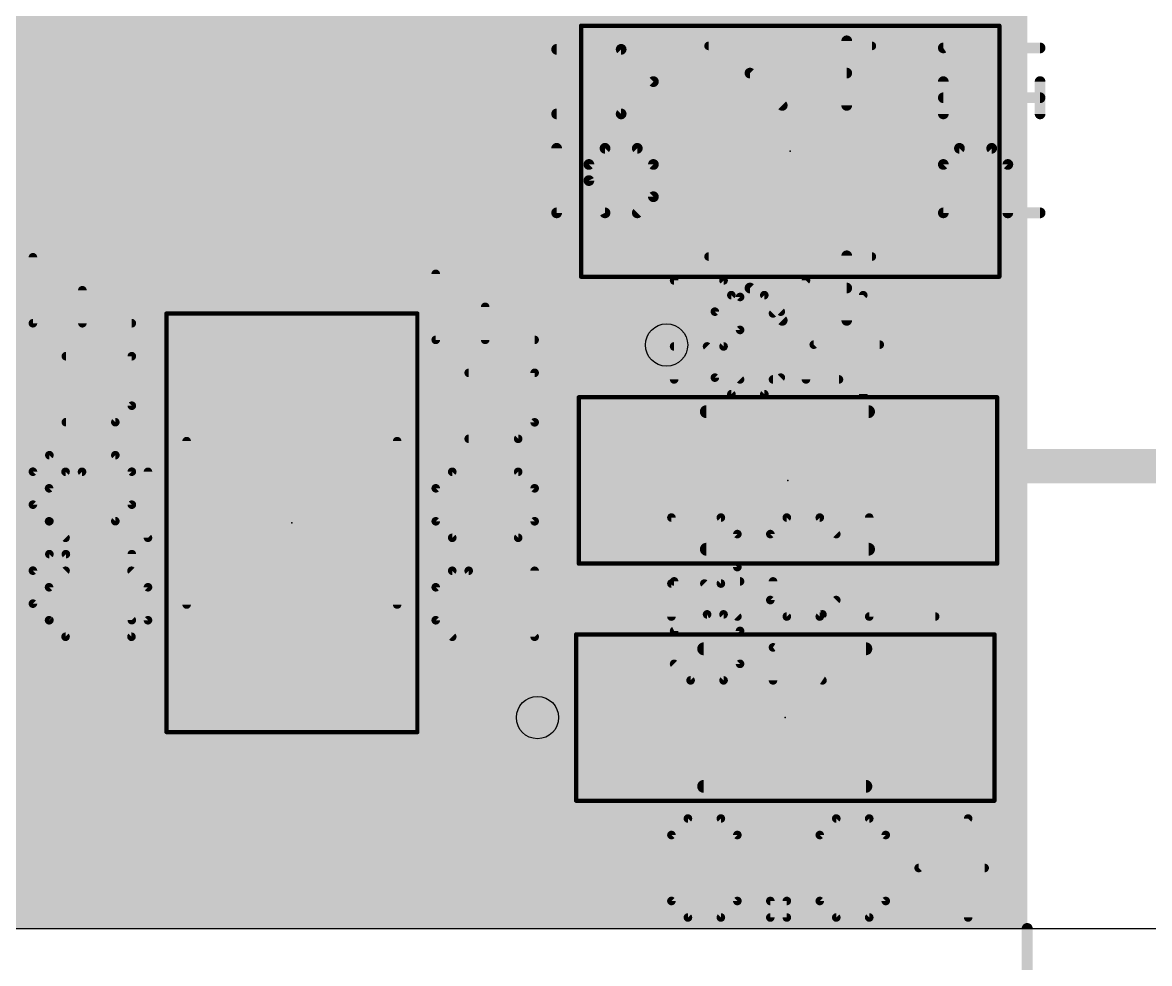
# Model space of a CAD drawing. Extents: x -0.24 to 4.18, y -0.6 to 2.96.
# Drawn here: x 0.732 to 1.257, y -0.016 to 0.421 of the extents above; entities that cross this region are included whole.
import ezdxf

# ---------------------------------------------------------------- set-up
doc = ezdxf.new("R2010")
doc.units = 0
for name, color, linetype in [('1', 22, 'CONTINUOUS'), ('16', 175, 'CONTINUOUS'), ('18', 82, 'CONTINUOUS'), ('20', 7, 'CONTINUOUS'), ('207', 250, 'CONTINUOUS'), ('21', 253, 'CONTINUOUS'), ('23', 7, 'CONTINUOUS'), ('25', 253, 'CONTINUOUS'), ('27', 253, 'CONTINUOUS'), ('29', 253, 'CONTINUOUS'), ('30', 253, 'CONTINUOUS'), ('31', 253, 'CONTINUOUS'), ('35', 253, 'CONTINUOUS'), ('39', 22, 'CONTINUOUS'), ('44', 253, 'CONTINUOUS'), ('51', 253, 'CONTINUOUS')]:
    doc.layers.add(name, color=color, linetype=linetype)

# ---------------------------------------------------------------- blocks, each defined once
blk = doc.blocks.new('RECT')
blk.add_solid([(-0.5, -0.5), (0.5, -0.5), (-0.5, 0.5), (0.5, 0.5)])
blk = doc.blocks.new('ROUNDV')
at = {"const_width": 0.5}
blk.add_lwpolyline([(0, -0.25, 1), (0, 0.25, 1), (0, -0.25)], format="xyb", dxfattribs=at)

msp = doc.modelspace()

# ---------------------------------------------------------------- linework, layer by layer
at = {"layer": '1'}
for points, const_width in [([(1.03548, 0.44291), (1.03548, 0.362528)], 0.032), ([(1.03548, 0.362528), (1.034572, 0.36162)], 0.032), ([(1.032812, 0.32792), (1.034572, 0.36162)], 0.032), ([(1.144808, 0.36162), (1.144808, 0.301108)], 0.032), ([(0.96607, 0.29064), (1.00335, 0.32792)], 0.032), ([(1.00335, 0.32792), (1.032812, 0.32792)], 0.032), ([(1.144808, 0.301108), (1.12797, 0.28427)], 0.032), ([(0.96607, 0.13308), (0.96607, 0.29064)], 0.032), ([(1.04169, 0.28427), (1.02998, 0.27256)], 0.032), ([(1.12797, 0.28427), (1.04169, 0.28427)], 0.032), ([(1.02998, 0.27256), (1.02998, 0.211136)], 0.032), ([(1.032656, 0.270944), (1.03211, 0.27149)], 0.032), ([(1.032656, 0.20846), (1.032656, 0.270944)], 0.032), ([(0.6702, 0.251598), (0.84999, 0.251598)], 0.032), ([(0.84999, 0.251598), (0.85772, 0.243868)], 0.032), ([(1.02998, 0.211136), (1.032656, 0.20846)], 0.032), ([(1.143374, 0.20721), (1.144624, 0.20846)], 0.032), ([(1.143374, 0.09815), (1.143374, 0.20721)], 0.032), ([(0.893202, 0.09815), (0.85772, 0.133632)], 0.032), ([(1.001, 0.09815), (0.96607, 0.13308)], 0.032), ([(0.97204, 0.09815), (0.893202, 0.09815)], 0.032), ([(1.031406, 0.09815), (0.97204, 0.09815)], 0.032), ([(1.031406, 0.09815), (1.001, 0.09815)], 0.032), ([(1.143374, 0.09815), (1.143374, 0.055274)], 0.032), ([(1.143374, 0.055274), (1.11761, 0.02951)], 0.032), ([(1.11761, 0.02951), (0.610975, 0.02951)], 0.032), ([(1.2, 0), (1.2, -0.236772)], 0.005118)]:
    msp.add_lwpolyline(points, dxfattribs=dict(at, const_width=const_width))
for points, const_width in [([(1.041137, 0.356871, 1), (1.029823, 0.368185)], 0.016), ([(1.028915, 0.367277, 1), (1.040229, 0.355963)], 0.016), ([(1.042561, 0.361203, 1), (1.026583, 0.362037)], 0.016), ([(1.152808, 0.36162, 1), (1.136808, 0.36162)], 0.016), ([(1.02748, 0.362528, 1), (1.04348, 0.362528)], 0.016), ([(1.00335, 0.33592, 1), (1.00335, 0.31992)], 0.016), ([(1.009007, 0.322263, 1), (0.997693, 0.333577)], 0.016), ([(1.032812, 0.31992, 1), (1.032812, 0.33592)], 0.016), ([(1.024823, 0.328337, 1), (1.040801, 0.327503)], 0.016), ([(1.150465, 0.295451, 1), (1.139151, 0.306765)], 0.016), ([(0.97407, 0.29064, 1), (0.95807, 0.29064)], 0.016), ([(0.960413, 0.296297, 1), (0.971727, 0.284983)], 0.016), ([(1.136808, 0.301108, 1), (1.152808, 0.301108)], 0.016), ([(1.04169, 0.29227, 1), (1.04169, 0.27627)], 0.016), ([(1.047347, 0.278613, 1), (1.036033, 0.289927)], 0.016), ([(1.12797, 0.27627, 1), (1.12797, 0.29227)], 0.016), ([(1.122313, 0.289927, 1), (1.133627, 0.278613)], 0.016), ([(1.03798, 0.27256, 1), (1.02198, 0.27256)], 0.016), ([(1.024323, 0.278217, 1), (1.035637, 0.266903)], 0.016), ([(1.037767, 0.277147, 1), (1.026453, 0.265833)], 0.016), ([(1.040656, 0.270944, 1), (1.024656, 0.270944)], 0.016), ([(1.026999, 0.265287, 1), (1.038313, 0.276601)], 0.016), ([(0.855647, 0.257255, 1), (0.844333, 0.245941)], 0.016), ([(0.84999, 0.243598, 1), (0.84999, 0.259598)], 0.016), ([(0.852063, 0.238211, 1), (0.863377, 0.249525)], 0.016), ([(1.035637, 0.216793, 1), (1.024323, 0.205479)], 0.016), ([(1.026999, 0.202803, 1), (1.038313, 0.214117)], 0.016), ([(1.151374, 0.20721, 1), (1.135374, 0.20721)], 0.016), ([(1.137717, 0.212867, 1), (1.149031, 0.201553)], 0.016), ([(1.150281, 0.202803, 1), (1.138967, 0.214117)], 0.016), ([(1.02198, 0.211136, 1), (1.03798, 0.211136)], 0.016), ([(1.024656, 0.20846, 1), (1.040656, 0.20846)], 0.016), ([(0.863377, 0.139289, 1), (0.852063, 0.127975)], 0.016), ([(0.971727, 0.138737, 1), (0.960413, 0.127423)], 0.016), ([(0.95807, 0.13308, 1), (0.97407, 0.13308)], 0.016), ([(0.893202, 0.10615, 1), (0.893202, 0.09015)], 0.016), ([(0.887545, 0.092493, 1), (0.898859, 0.103807)], 0.016), ([(0.97204, 0.10615, 1), (0.97204, 0.09015)], 0.016), ([(0.97204, 0.09015, 1), (0.97204, 0.10615)], 0.016), ([(1.001, 0.10615, 1), (1.001, 0.09015)], 0.016), ([(0.995343, 0.092493, 1), (1.006657, 0.103807)], 0.016), ([(1.031406, 0.09015, 1), (1.031406, 0.10615)], 0.016), ([(1.031406, 0.09015, 1), (1.031406, 0.10615)], 0.016), ([(1.151374, 0.09815, 1), (1.135374, 0.09815)], 0.016), ([(1.135374, 0.09815, 1), (1.151374, 0.09815)], 0.016), ([(1.149031, 0.049617, 1), (1.137717, 0.060931)], 0.016), ([(1.135374, 0.055274, 1), (1.151374, 0.055274)], 0.016), ([(1.111953, 0.035167, 1), (1.123267, 0.023853)], 0.016), ([(1.11761, 0.02151, 1), (1.11761, 0.03751)], 0.016), ([(1.20128, 0, 1), (1.19872, 0)], 0.002559)]:
    msp.add_lwpolyline(points, format="xyb", dxfattribs=dict(at, const_width=const_width))
at = {"layer": '16', "const_width": 0.016}
for points in [[(0.50753, 0.56266), (0.97204, 0.09815)], [(0.77336, 0.4398), (0.77336, 0.37674)], [(0.71605, 0.31943), (0.77336, 0.37674)], [(0.77336, 0.37674), (0.77336, 0.373)], [(0.77336, 0.373), (0.76229, 0.36193)], [(0.49804, 0.31671), (0.79976, 0.27043)], [(1.03211, 0.27149), (0.52822, 0.27149)], [(0.79976, 0.27043), (0.97204, 0.09815)], [(0.54772, 0.21505), (2.19834, 0.21505)]]:
    msp.add_lwpolyline(points, dxfattribs=at)
at = {"layer": '16', "const_width": 0.008}
for points in [[(0.77736, 0.37674, 1), (0.76936, 0.37674)], [(0.776188, 0.373912, 1), (0.770532, 0.379568)], [(0.76936, 0.37674, 1), (0.77736, 0.37674)], [(0.776188, 0.370172, 1), (0.770532, 0.375829)], [(0.76936, 0.373, 1), (0.77736, 0.373)], [(0.759462, 0.364759, 1), (0.765118, 0.359102)], [(0.802589, 0.273258, 1), (0.796932, 0.267602)], [(0.799154, 0.266476, 1), (0.800367, 0.274384)], [(1.03211, 0.26749, 1), (1.03211, 0.27549)], [(0.969212, 0.095322, 1), (0.974868, 0.100979)], [(0.969212, 0.095322, 1), (0.974868, 0.100979)]]:
    msp.add_lwpolyline(points, format="xyb", dxfattribs=at)
at = {"layer": '20'}
msp.add_line((0, 0), (3.45, 0), dxfattribs=at)
at = {"layer": '21', "const_width": 0.005}
for points in [[(1.116, 0.38295), (1.116, 0.412976)], [(1.085974, 0.38295), (1.070961, 0.397963)], [(1.070961, 0.397963), (1.116, 0.397963)], [(1.116, 0.28295), (1.116, 0.312976)], [(1.085974, 0.28295), (1.070961, 0.297963)], [(1.070961, 0.297963), (1.116, 0.297963)]]:
    msp.add_lwpolyline(points, dxfattribs=at)
at = {"layer": '21', "const_width": 0.0025}
for points in [[(1.11725, 0.412976, 1), (1.11475, 0.412976)], [(1.070961, 0.399213, 1), (1.070961, 0.396713)], [(1.071845, 0.398847, 1), (1.070078, 0.397079)], [(1.116, 0.396713, 1), (1.116, 0.399213)], [(1.08509, 0.382066, 1), (1.086858, 0.383834)], [(1.11475, 0.38295, 1), (1.11725, 0.38295)], [(1.11725, 0.312976, 1), (1.11475, 0.312976)], [(1.070961, 0.299213, 1), (1.070961, 0.296713)], [(1.071845, 0.298847, 1), (1.070078, 0.297079)], [(1.116, 0.296713, 1), (1.116, 0.299213)], [(1.08509, 0.282066, 1), (1.086858, 0.283834)], [(1.11475, 0.28295, 1), (1.11725, 0.28295)]]:
    msp.add_lwpolyline(points, format="xyb", dxfattribs=at)
at = {"layer": '23'}
for p in [(1.08969, 0.36162), (1.08864, 0.20846), (0.85772, 0.18875), (1.08739, 0.09815)]:
    msp.add_point(p, dxfattribs=at)
at = {"layer": '25'}
for points, const_width in [([(1.010987, 0.409015), (0.980961, 0.409015)], 0.005), ([(1.026, 0.394002), (1.010987, 0.409015)], 0.005), ([(1.010987, 0.378989), (1.026, 0.394002)], 0.005), ([(0.980961, 0.378989), (1.010987, 0.378989)], 0.005), ([(0.980961, 0.362976), (0.980961, 0.33295)], 0.005), ([(0.995974, 0.355469), (1.003481, 0.362976)], 0.005), ([(1.003481, 0.362976), (1.018493, 0.362976)], 0.005), ([(1.018493, 0.362976), (1.026, 0.355469)], 0.005), ([(0.995974, 0.347963), (0.995974, 0.355469)], 0.005), ([(1.026, 0.355469), (1.026, 0.340456)], 0.005), ([(1.003481, 0.33295), (0.995974, 0.347963)], 0.005), ([(1.026, 0.340456), (1.018493, 0.33295)], 0.005), ([(0.980961, 0.33295), (1.003481, 0.33295)], 0.005), ([(1.03564, 0.25546), (1.03564, 0.301499)], 0.004), ([(1.03564, 0.301499), (1.05866, 0.301499)], 0.004), ([(1.05866, 0.301499), (1.066333, 0.293826)], 0.004), ([(1.081679, 0.286153), (1.097026, 0.301499)], 0.004), ([(1.097026, 0.301499), (1.097026, 0.25546)], 0.004), ([(1.062285, 0.294659), (1.054611, 0.286986)], 0.004), ([(1.077631, 0.294659), (1.062285, 0.294659)], 0.004), ([(1.066333, 0.293826), (1.066333, 0.27848)], 0.004), ([(1.085304, 0.286986), (1.077631, 0.294659)], 0.004), ([(1.12367, 0.294659), (1.100651, 0.27164)], 0.004), ([(1.12367, 0.24862), (1.12367, 0.294659)], 0.004), ([(1.054611, 0.286986), (1.054611, 0.256293)], 0.004), ([(1.066333, 0.27848), (1.05866, 0.270806)], 0.004), ([(1.05866, 0.270806), (1.03564, 0.270806)], 0.004), ([(1.050986, 0.270806), (1.066333, 0.25546)], 0.004), ([(1.100651, 0.27164), (1.131344, 0.27164)], 0.004), ([(1.054611, 0.256293), (1.062285, 0.24862)], 0.004), ([(1.077631, 0.24862), (1.085304, 0.256293)], 0.004), ([(1.081679, 0.25546), (1.112372, 0.25546)], 0.004), ([(1.062285, 0.24862), (1.077631, 0.24862)], 0.004), ([(0.752354, 0.212482), (0.744681, 0.204809)], 0.004), ([(0.760027, 0.212482), (0.752354, 0.212482)], 0.004), ([(0.79072, 0.181789), (0.760027, 0.212482)], 0.004), ([(0.79072, 0.212482), (0.79072, 0.181789)], 0.004), ([(0.744681, 0.204809), (0.744681, 0.189462)], 0.004), ([(0.744681, 0.189462), (0.752354, 0.181789)], 0.004), ([(1.03439, 0.14515), (1.03439, 0.191189)], 0.004), ([(1.03439, 0.191189), (1.05741, 0.191189)], 0.004), ([(1.05741, 0.191189), (1.065083, 0.183516)], 0.004), ([(1.088102, 0.191189), (1.080429, 0.183516)], 0.004), ([(1.103449, 0.191189), (1.088102, 0.191189)], 0.004), ([(1.111122, 0.183516), (1.103449, 0.191189)], 0.004), ([(1.126469, 0.191189), (1.126469, 0.14515)], 0.004), ([(1.065083, 0.183516), (1.065083, 0.16817)], 0.004), ([(1.080429, 0.183516), (1.080429, 0.152823)], 0.004), ([(0.752354, 0.166443), (0.744681, 0.15877)], 0.004), ([(0.79072, 0.15877), (0.783047, 0.166443)], 0.004), ([(1.065083, 0.16817), (1.05741, 0.160496)], 0.004), ([(0.744681, 0.15877), (0.744681, 0.143423)], 0.004), ([(0.79072, 0.143423), (0.79072, 0.15877)], 0.004), ([(1.05741, 0.160496), (1.03439, 0.160496)], 0.004), ([(1.049736, 0.160496), (1.065083, 0.14515)], 0.004), ([(1.080429, 0.152823), (1.088102, 0.14515)], 0.004), ([(1.103449, 0.14515), (1.111122, 0.152823)], 0.004), ([(1.088102, 0.14515), (1.103449, 0.14515)], 0.004), ([(1.126469, 0.14515), (1.157161, 0.14515)], 0.004), ([(0.744681, 0.143423), (0.752354, 0.13575)], 0.004), ([(0.783047, 0.13575), (0.79072, 0.143423)], 0.004), ([(0.752354, 0.13575), (0.783047, 0.13575)], 0.004)]:
    msp.add_lwpolyline(points, dxfattribs=dict(at, const_width=const_width))
for points, const_width in [([(0.980961, 0.410265, 1), (0.980961, 0.407765)], 0.0025), ([(1.011871, 0.409899, 1), (1.010103, 0.408131)], 0.0025), ([(1.010987, 0.407765, 1), (1.010987, 0.410265)], 0.0025), ([(1.026884, 0.393118, 1), (1.025116, 0.394886)], 0.0025), ([(1.025116, 0.393118, 1), (1.026884, 0.394886)], 0.0025), ([(0.980961, 0.380239, 1), (0.980961, 0.377739)], 0.0025), ([(1.010103, 0.379873, 1), (1.011871, 0.378105)], 0.0025), ([(1.010987, 0.377739, 1), (1.010987, 0.380239)], 0.0025), ([(0.982211, 0.362976, 1), (0.979711, 0.362976)], 0.0025), ([(1.003481, 0.364226, 1), (1.003481, 0.361726)], 0.0025), ([(1.004365, 0.362092, 1), (1.002597, 0.363859)], 0.0025), ([(1.019377, 0.363859, 1), (1.01761, 0.362092)], 0.0025), ([(1.018493, 0.361726, 1), (1.018493, 0.364226)], 0.0025), ([(0.997224, 0.355469, 1), (0.994724, 0.355469)], 0.0025), ([(0.99509, 0.356353, 1), (0.996858, 0.354585)], 0.0025), ([(1.02725, 0.355469, 1), (1.02475, 0.355469)], 0.0025), ([(1.025116, 0.354585, 1), (1.026884, 0.356353)], 0.0025), ([(0.997092, 0.348522, 1), (0.994856, 0.347404)], 0.0025), ([(0.994724, 0.347963, 1), (0.997224, 0.347963)], 0.0025), ([(1.02475, 0.340456, 1), (1.02725, 0.340456)], 0.0025), ([(1.026884, 0.339572, 1), (1.025116, 0.34134)], 0.0025), ([(0.980961, 0.3342, 1), (0.980961, 0.3317)], 0.0025), ([(0.979711, 0.33295, 1), (0.982211, 0.33295)], 0.0025), ([(1.002363, 0.332391, 1), (1.004599, 0.333509)], 0.0025), ([(1.003481, 0.3317, 1), (1.003481, 0.3342)], 0.0025), ([(1.01761, 0.333834, 1), (1.019377, 0.332066)], 0.0025), ([(1.03664, 0.301499, 1), (1.03464, 0.301499)], 0.002), ([(1.03564, 0.302499, 1), (1.03564, 0.300499)], 0.002), ([(1.059367, 0.302206, 1), (1.057952, 0.300792)], 0.002), ([(1.05866, 0.300499, 1), (1.05866, 0.302499)], 0.002), ([(1.098026, 0.301499, 1), (1.096026, 0.301499)], 0.002), ([(1.097733, 0.300792, 1), (1.096318, 0.302206)], 0.002), ([(1.062285, 0.295659, 1), (1.062285, 0.293659)], 0.002), ([(1.062992, 0.293952, 1), (1.061577, 0.295367)], 0.002), ([(1.067333, 0.293826, 1), (1.065333, 0.293826)], 0.002), ([(1.065626, 0.293119, 1), (1.06704, 0.294533)], 0.002), ([(1.078338, 0.295367, 1), (1.076924, 0.293952)], 0.002), ([(1.077631, 0.293659, 1), (1.077631, 0.295659)], 0.002), ([(1.12467, 0.294659, 1), (1.12267, 0.294659)], 0.002), ([(1.124377, 0.293952, 1), (1.122963, 0.295367)], 0.002), ([(1.055611, 0.286986, 1), (1.053611, 0.286986)], 0.002), ([(1.053904, 0.287693, 1), (1.055319, 0.286279)], 0.002), ([(1.084597, 0.286279, 1), (1.086011, 0.287693)], 0.002), ([(1.080972, 0.28686, 1), (1.082386, 0.285446)], 0.002), ([(1.065333, 0.27848, 1), (1.067333, 0.27848)], 0.002), ([(1.06704, 0.277772, 1), (1.065626, 0.279187)], 0.002), ([(1.03564, 0.271806, 1), (1.03564, 0.269806)], 0.002), ([(1.051693, 0.271513, 1), (1.050279, 0.270099)], 0.002), ([(1.05866, 0.269806, 1), (1.05866, 0.271806)], 0.002), ([(1.100651, 0.27264, 1), (1.100651, 0.27064)], 0.002), ([(1.099944, 0.272347, 1), (1.101358, 0.270933)], 0.002), ([(1.131344, 0.27064, 1), (1.131344, 0.27264)], 0.002), ([(1.057952, 0.271513, 1), (1.059367, 0.270099)], 0.002), ([(1.055319, 0.257, 1), (1.053904, 0.255586)], 0.002), ([(1.053611, 0.256293, 1), (1.055611, 0.256293)], 0.002), ([(1.065626, 0.254753, 1), (1.06704, 0.256167)], 0.002), ([(1.081679, 0.25646, 1), (1.081679, 0.25446)], 0.002), ([(1.086011, 0.255586, 1), (1.084597, 0.257)], 0.002), ([(1.112372, 0.25446, 1), (1.112372, 0.25646)], 0.002), ([(1.03464, 0.25546, 1), (1.03664, 0.25546)], 0.002), ([(1.096026, 0.25546, 1), (1.098026, 0.25546)], 0.002), ([(1.062285, 0.24962, 1), (1.062285, 0.24762)], 0.002), ([(1.061577, 0.247913, 1), (1.062992, 0.249327)], 0.002), ([(1.076924, 0.249327, 1), (1.078338, 0.247913)], 0.002), ([(1.077631, 0.24762, 1), (1.077631, 0.24962)], 0.002), ([(1.12267, 0.24862, 1), (1.12467, 0.24862)], 0.002), ([(0.752354, 0.213482, 1), (0.752354, 0.211482)], 0.002), ([(0.753061, 0.211775, 1), (0.751647, 0.213189)], 0.002), ([(0.760734, 0.213189, 1), (0.75932, 0.211775)], 0.002), ([(0.760027, 0.211482, 1), (0.760027, 0.213482)], 0.002), ([(0.79172, 0.212482, 1), (0.78972, 0.212482)], 0.002), ([(0.745681, 0.204809, 1), (0.743681, 0.204809)], 0.002), ([(0.743974, 0.205516, 1), (0.745388, 0.204102)], 0.002), ([(0.745388, 0.19017, 1), (0.743974, 0.188755)], 0.002), ([(0.743681, 0.189462, 1), (0.745681, 0.189462)], 0.002), ([(1.03539, 0.191189, 1), (1.03339, 0.191189)], 0.002), ([(1.03439, 0.192189, 1), (1.03439, 0.190189)], 0.002), ([(1.058117, 0.191896, 1), (1.056702, 0.190482)], 0.002), ([(1.05741, 0.190189, 1), (1.05741, 0.192189)], 0.002), ([(1.088102, 0.192189, 1), (1.088102, 0.190189)], 0.002), ([(1.088809, 0.190482, 1), (1.087395, 0.191896)], 0.002), ([(1.104156, 0.191896, 1), (1.102742, 0.190482)], 0.002), ([(1.103449, 0.190189, 1), (1.103449, 0.192189)], 0.002), ([(1.127469, 0.191189, 1), (1.125469, 0.191189)], 0.002), ([(1.066083, 0.183516, 1), (1.064083, 0.183516)], 0.002), ([(1.064376, 0.182809, 1), (1.06579, 0.184223)], 0.002), ([(1.081429, 0.183516, 1), (1.079429, 0.183516)], 0.002), ([(1.079722, 0.184223, 1), (1.081136, 0.182809)], 0.002), ([(1.110415, 0.182809, 1), (1.111829, 0.184223)], 0.002), ([(0.751647, 0.181082, 1), (0.753061, 0.182496)], 0.002), ([(0.78972, 0.181789, 1), (0.79172, 0.181789)], 0.002), ([(0.790013, 0.181082, 1), (0.791427, 0.182496)], 0.002), ([(0.753061, 0.165736, 1), (0.751647, 0.16715)], 0.002), ([(0.783754, 0.16715, 1), (0.78234, 0.165736)], 0.002), ([(1.064083, 0.16817, 1), (1.066083, 0.16817)], 0.002), ([(1.06579, 0.167463, 1), (1.064376, 0.168877)], 0.002), ([(0.745681, 0.15877, 1), (0.743681, 0.15877)], 0.002), ([(0.743974, 0.159477, 1), (0.745388, 0.158063)], 0.002), ([(0.79172, 0.15877, 1), (0.78972, 0.15877)], 0.002), ([(0.790013, 0.158063, 1), (0.791427, 0.159477)], 0.002), ([(1.03439, 0.161496, 1), (1.03439, 0.159496)], 0.002), ([(1.050443, 0.161204, 1), (1.049029, 0.159789)], 0.002), ([(1.056702, 0.161204, 1), (1.058117, 0.159789)], 0.002), ([(1.05741, 0.159496, 1), (1.05741, 0.161496)], 0.002), ([(1.081136, 0.15353, 1), (1.079722, 0.152116)], 0.002), ([(1.079429, 0.152823, 1), (1.081429, 0.152823)], 0.002), ([(1.111829, 0.152116, 1), (1.110415, 0.15353)], 0.002), ([(1.088102, 0.14615, 1), (1.088102, 0.14415)], 0.002), ([(1.103449, 0.14415, 1), (1.103449, 0.14615)], 0.002), ([(1.126469, 0.14615, 1), (1.126469, 0.14415)], 0.002), ([(1.157161, 0.14415, 1), (1.157161, 0.14615)], 0.002), ([(0.745388, 0.14413, 1), (0.743974, 0.142716)], 0.002), ([(0.743681, 0.143423, 1), (0.745681, 0.143423)], 0.002), ([(0.78972, 0.143423, 1), (0.79172, 0.143423)], 0.002), ([(0.791427, 0.142716, 1), (0.790013, 0.14413)], 0.002), ([(1.03339, 0.14515, 1), (1.03539, 0.14515)], 0.002), ([(1.064376, 0.144443, 1), (1.06579, 0.145857)], 0.002), ([(1.087395, 0.144443, 1), (1.088809, 0.145857)], 0.002), ([(1.102742, 0.145857, 1), (1.104156, 0.144443)], 0.002), ([(1.125469, 0.14515, 1), (1.127469, 0.14515)], 0.002), ([(0.752354, 0.13675, 1), (0.752354, 0.13475)], 0.002), ([(0.751647, 0.135043, 1), (0.753061, 0.136457)], 0.002), ([(0.78234, 0.136457, 1), (0.783754, 0.135043)], 0.002), ([(0.783047, 0.13475, 1), (0.783047, 0.13675)], 0.002)]:
    msp.add_lwpolyline(points, format="xyb", dxfattribs=dict(at, const_width=const_width))
at = {"layer": '27'}
for points, const_width in [([(1.160961, 0.409682), (1.206, 0.439708)], 0.005), ([(1.206, 0.409682), (1.160961, 0.409682)], 0.005), ([(1.160961, 0.378989), (1.160961, 0.394002)], 0.005), ([(1.206, 0.378989), (1.206, 0.394002)], 0.005), ([(1.206, 0.386496), (1.160961, 0.386496)], 0.005), ([(1.160961, 0.355469), (1.168468, 0.362976)], 0.005), ([(1.168468, 0.362976), (1.183481, 0.362976)], 0.005), ([(1.183481, 0.362976), (1.190987, 0.355469)], 0.005), ([(1.160961, 0.33295), (1.160961, 0.355469)], 0.005), ([(1.190987, 0.355469), (1.190987, 0.33295)], 0.005), ([(1.206, 0.33295), (1.160961, 0.33295)], 0.005), ([(0.737161, 0.281598), (0.737161, 0.312291)], 0.004), ([(0.924681, 0.273868), (0.924681, 0.304561)], 0.004), ([(0.76018, 0.281598), (0.76018, 0.296944)], 0.004), ([(0.947701, 0.273868), (0.947701, 0.289214)], 0.004), ([(0.7832, 0.281598), (0.737161, 0.281598)], 0.004), ([(0.97072, 0.273868), (0.924681, 0.273868)], 0.004), ([(0.7832, 0.266251), (0.752507, 0.266251)], 0.004), ([(0.7832, 0.243232), (0.7832, 0.266251)], 0.004), ([(0.97072, 0.258521), (0.940027, 0.258521)], 0.004), ([(0.97072, 0.235502), (0.97072, 0.258521)], 0.004), ([(0.775527, 0.235559), (0.7832, 0.243232)], 0.004), ([(0.752507, 0.235559), (0.775527, 0.235559)], 0.004), ([(0.963047, 0.227829), (0.97072, 0.235502)], 0.004), ([(0.940027, 0.227829), (0.963047, 0.227829)], 0.004), ([(0.737161, 0.212539), (0.744834, 0.220212)], 0.004), ([(0.744834, 0.220212), (0.775527, 0.220212)], 0.004), ([(0.775527, 0.189519), (0.744834, 0.220212)], 0.004), ([(0.775527, 0.220212), (0.7832, 0.212539)], 0.004), ([(0.737161, 0.197192), (0.737161, 0.212539)], 0.004), ([(0.7832, 0.212539), (0.7832, 0.197192)], 0.004), ([(0.924681, 0.204809), (0.932354, 0.212482)], 0.004), ([(0.932354, 0.212482), (0.963047, 0.212482)], 0.004), ([(0.963047, 0.181789), (0.932354, 0.212482)], 0.004), ([(0.963047, 0.212482), (0.97072, 0.204809)], 0.004), ([(0.924681, 0.189462), (0.924681, 0.204809)], 0.004), ([(0.97072, 0.204809), (0.97072, 0.189462)], 0.004), ([(0.744834, 0.189519), (0.737161, 0.197192)], 0.004), ([(0.7832, 0.197192), (0.775527, 0.189519)], 0.004), ([(0.775527, 0.189519), (0.744834, 0.189519)], 0.004), ([(0.932354, 0.181789), (0.924681, 0.189462)], 0.004), ([(0.97072, 0.189462), (0.963047, 0.181789)], 0.004), ([(0.963047, 0.181789), (0.932354, 0.181789)], 0.004), ([(0.744834, 0.174173), (0.737161, 0.1665)], 0.004), ([(0.752507, 0.174173), (0.744834, 0.174173)], 0.004), ([(0.7832, 0.14348), (0.752507, 0.174173)], 0.004), ([(0.7832, 0.174173), (0.7832, 0.14348)], 0.004), ([(0.737161, 0.1665), (0.737161, 0.151153)], 0.004), ([(0.932354, 0.166443), (0.924681, 0.15877)], 0.004), ([(0.940027, 0.166443), (0.932354, 0.166443)], 0.004), ([(0.97072, 0.13575), (0.940027, 0.166443)], 0.004), ([(0.97072, 0.166443), (0.97072, 0.13575)], 0.004), ([(1.066333, 0.161499), (1.03564, 0.161499)], 0.004), ([(1.03564, 0.161499), (1.03564, 0.13848)], 0.004), ([(1.081679, 0.11546), (1.081679, 0.161499)], 0.004), ([(0.924681, 0.15877), (0.924681, 0.143423)], 0.004), ([(0.737161, 0.151153), (0.744834, 0.14348)], 0.004), ([(1.03564, 0.13848), (1.050986, 0.146153)], 0.004), ([(1.050986, 0.146153), (1.05866, 0.146153)], 0.004), ([(1.05866, 0.146153), (1.066333, 0.13848)], 0.004), ([(1.081679, 0.130806), (1.104699, 0.146153)], 0.004), ([(0.924681, 0.143423), (0.932354, 0.13575)], 0.004), ([(1.066333, 0.13848), (1.066333, 0.123133)], 0.004), ([(1.104699, 0.11546), (1.081679, 0.130806)], 0.004), ([(1.043313, 0.11546), (1.03564, 0.123133)], 0.004), ([(1.066333, 0.123133), (1.05866, 0.11546)], 0.004), ([(1.05866, 0.11546), (1.043313, 0.11546)], 0.004), ([(1.03439, 0.043516), (1.042063, 0.051189)], 0.004), ([(1.042063, 0.051189), (1.05741, 0.051189)], 0.004), ([(1.05741, 0.051189), (1.065083, 0.043516)], 0.004), ([(1.103449, 0.043516), (1.111122, 0.051189)], 0.004), ([(1.111122, 0.051189), (1.126468, 0.051189)], 0.004), ([(1.126468, 0.051189), (1.134142, 0.043516)], 0.004), ([(1.172508, 0.051189), (1.149488, 0.02817)], 0.004), ([(1.172508, 0.00515), (1.172508, 0.051189)], 0.004), ([(1.03439, 0.012823), (1.03439, 0.043516)], 0.004), ([(1.03439, 0.012823), (1.065083, 0.043516)], 0.004), ([(1.065083, 0.043516), (1.065083, 0.012823)], 0.004), ([(1.103449, 0.012823), (1.103449, 0.043516)], 0.004), ([(1.103449, 0.012823), (1.134142, 0.043516)], 0.004), ([(1.134142, 0.043516), (1.134142, 0.012823)], 0.004), ([(1.149488, 0.02817), (1.180181, 0.02817)], 0.004), ([(1.042063, 0.00515), (1.03439, 0.012823)], 0.004), ([(1.065083, 0.012823), (1.05741, 0.00515)], 0.004), ([(1.080429, 0.00515), (1.080429, 0.012823)], 0.004), ([(1.080429, 0.012823), (1.088102, 0.012823)], 0.004), ([(1.088102, 0.012823), (1.088102, 0.00515)], 0.004), ([(1.111122, 0.00515), (1.103449, 0.012823)], 0.004), ([(1.134142, 0.012823), (1.126468, 0.00515)], 0.004), ([(1.05741, 0.00515), (1.042063, 0.00515)], 0.004), ([(1.088102, 0.00515), (1.080429, 0.00515)], 0.004), ([(1.126468, 0.00515), (1.111122, 0.00515)], 0.004)]:
    msp.add_lwpolyline(points, dxfattribs=dict(at, const_width=const_width))
for points, const_width in [([(1.160961, 0.410932, 1), (1.160961, 0.408432)], 0.0025), ([(1.160268, 0.410722, 1), (1.161655, 0.408642)], 0.0025), ([(1.206, 0.408432, 1), (1.206, 0.410932)], 0.0025), ([(1.162211, 0.394002, 1), (1.159711, 0.394002)], 0.0025), ([(1.20725, 0.394002, 1), (1.20475, 0.394002)], 0.0025), ([(1.160961, 0.387746, 1), (1.160961, 0.385246)], 0.0025), ([(1.206, 0.385246, 1), (1.206, 0.387746)], 0.0025), ([(1.159711, 0.378989, 1), (1.162211, 0.378989)], 0.0025), ([(1.20475, 0.378989, 1), (1.20725, 0.378989)], 0.0025), ([(1.168468, 0.364226, 1), (1.168468, 0.361726)], 0.0025), ([(1.169352, 0.362092, 1), (1.167584, 0.363859)], 0.0025), ([(1.184365, 0.363859, 1), (1.182597, 0.362092)], 0.0025), ([(1.183481, 0.361726, 1), (1.183481, 0.364226)], 0.0025), ([(1.162211, 0.355469, 1), (1.159711, 0.355469)], 0.0025), ([(1.160078, 0.356353, 1), (1.161845, 0.354585)], 0.0025), ([(1.192237, 0.355469, 1), (1.189737, 0.355469)], 0.0025), ([(1.190103, 0.354585, 1), (1.191871, 0.356353)], 0.0025), ([(1.160961, 0.3342, 1), (1.160961, 0.3317)], 0.0025), ([(1.159711, 0.33295, 1), (1.162211, 0.33295)], 0.0025), ([(1.189737, 0.33295, 1), (1.192237, 0.33295)], 0.0025), ([(1.206, 0.3317, 1), (1.206, 0.3342)], 0.0025), ([(0.738161, 0.312291, 1), (0.736161, 0.312291)], 0.002), ([(0.925681, 0.304561, 1), (0.923681, 0.304561)], 0.002), ([(0.76118, 0.296944, 1), (0.75918, 0.296944)], 0.002), ([(0.948701, 0.289214, 1), (0.946701, 0.289214)], 0.002), ([(0.737161, 0.282598, 1), (0.737161, 0.280598)], 0.002), ([(0.7832, 0.280598, 1), (0.7832, 0.282598)], 0.002), ([(0.736161, 0.281598, 1), (0.738161, 0.281598)], 0.002), ([(0.75918, 0.281598, 1), (0.76118, 0.281598)], 0.002), ([(0.924681, 0.274868, 1), (0.924681, 0.272868)], 0.002), ([(0.923681, 0.273868, 1), (0.925681, 0.273868)], 0.002), ([(0.946701, 0.273868, 1), (0.948701, 0.273868)], 0.002), ([(0.97072, 0.272868, 1), (0.97072, 0.274868)], 0.002), ([(0.752507, 0.267251, 1), (0.752507, 0.265251)], 0.002), ([(0.7842, 0.266251, 1), (0.7822, 0.266251)], 0.002), ([(0.7832, 0.265251, 1), (0.7832, 0.267251)], 0.002), ([(0.940027, 0.259521, 1), (0.940027, 0.257521)], 0.002), ([(0.97172, 0.258521, 1), (0.96972, 0.258521)], 0.002), ([(0.97072, 0.257521, 1), (0.97072, 0.259521)], 0.002), ([(0.7822, 0.243232, 1), (0.7842, 0.243232)], 0.002), ([(0.783907, 0.242525, 1), (0.782493, 0.243939)], 0.002), ([(0.752507, 0.236559, 1), (0.752507, 0.234559)], 0.002), ([(0.77482, 0.236266, 1), (0.776234, 0.234851)], 0.002), ([(0.775527, 0.234559, 1), (0.775527, 0.236559)], 0.002), ([(0.96972, 0.235502, 1), (0.97172, 0.235502)], 0.002), ([(0.971427, 0.234795, 1), (0.970013, 0.236209)], 0.002), ([(0.940027, 0.228829, 1), (0.940027, 0.226829)], 0.002), ([(0.96234, 0.228536, 1), (0.963754, 0.227122)], 0.002), ([(0.963047, 0.226829, 1), (0.963047, 0.228829)], 0.002), ([(0.744834, 0.221212, 1), (0.744834, 0.219212)], 0.002), ([(0.745541, 0.220919, 1), (0.744127, 0.219505)], 0.002), ([(0.745541, 0.219505, 1), (0.744127, 0.220919)], 0.002), ([(0.776234, 0.220919, 1), (0.77482, 0.219505)], 0.002), ([(0.775527, 0.219212, 1), (0.775527, 0.221212)], 0.002), ([(0.738161, 0.212539, 1), (0.736161, 0.212539)], 0.002), ([(0.736454, 0.213246, 1), (0.737868, 0.211832)], 0.002), ([(0.7842, 0.212539, 1), (0.7822, 0.212539)], 0.002), ([(0.782493, 0.211832, 1), (0.783907, 0.213246)], 0.002), ([(0.932354, 0.213482, 1), (0.932354, 0.211482)], 0.002), ([(0.933061, 0.213189, 1), (0.931647, 0.211775)], 0.002), ([(0.933061, 0.211775, 1), (0.931647, 0.213189)], 0.002), ([(0.963754, 0.213189, 1), (0.96234, 0.211775)], 0.002), ([(0.963047, 0.211482, 1), (0.963047, 0.213482)], 0.002), ([(0.925681, 0.204809, 1), (0.923681, 0.204809)], 0.002), ([(0.923974, 0.205516, 1), (0.925388, 0.204102)], 0.002), ([(0.97172, 0.204809, 1), (0.96972, 0.204809)], 0.002), ([(0.970013, 0.204102, 1), (0.971427, 0.205516)], 0.002), ([(0.737868, 0.1979, 1), (0.736454, 0.196485)], 0.002), ([(0.736161, 0.197192, 1), (0.738161, 0.197192)], 0.002), ([(0.7822, 0.197192, 1), (0.7842, 0.197192)], 0.002), ([(0.783907, 0.196485, 1), (0.782493, 0.1979)], 0.002), ([(0.744834, 0.190519, 1), (0.744834, 0.188519)], 0.002), ([(0.744127, 0.188812, 1), (0.745541, 0.190226)], 0.002), ([(0.77482, 0.190226, 1), (0.776234, 0.188812)], 0.002), ([(0.77482, 0.188812, 1), (0.776234, 0.190226)], 0.002), ([(0.775527, 0.188519, 1), (0.775527, 0.190519)], 0.002), ([(0.925388, 0.19017, 1), (0.923974, 0.188755)], 0.002), ([(0.923681, 0.189462, 1), (0.925681, 0.189462)], 0.002), ([(0.96972, 0.189462, 1), (0.97172, 0.189462)], 0.002), ([(0.971427, 0.188755, 1), (0.970013, 0.19017)], 0.002), ([(0.932354, 0.182789, 1), (0.932354, 0.180789)], 0.002), ([(0.963047, 0.180789, 1), (0.963047, 0.182789)], 0.002), ([(0.931647, 0.181082, 1), (0.933061, 0.182496)], 0.002), ([(0.96234, 0.182496, 1), (0.963754, 0.181082)], 0.002), ([(0.96234, 0.181082, 1), (0.963754, 0.182496)], 0.002), ([(0.744834, 0.175173, 1), (0.744834, 0.173173)], 0.002), ([(0.745541, 0.173466, 1), (0.744127, 0.17488)], 0.002), ([(0.753214, 0.17488, 1), (0.7518, 0.173466)], 0.002), ([(0.752507, 0.173173, 1), (0.752507, 0.175173)], 0.002), ([(0.7842, 0.174173, 1), (0.7822, 0.174173)], 0.002), ([(0.738161, 0.1665, 1), (0.736161, 0.1665)], 0.002), ([(0.736454, 0.167207, 1), (0.737868, 0.165793)], 0.002), ([(0.932354, 0.167443, 1), (0.932354, 0.165443)], 0.002), ([(0.933061, 0.165736, 1), (0.931647, 0.16715)], 0.002), ([(0.940734, 0.16715, 1), (0.93932, 0.165736)], 0.002), ([(0.940027, 0.165443, 1), (0.940027, 0.167443)], 0.002), ([(0.97172, 0.166443, 1), (0.96972, 0.166443)], 0.002), ([(1.03564, 0.162499, 1), (1.03564, 0.160499)], 0.002), ([(1.03664, 0.161499, 1), (1.03464, 0.161499)], 0.002), ([(1.066333, 0.160499, 1), (1.066333, 0.162499)], 0.002), ([(1.082679, 0.161499, 1), (1.080679, 0.161499)], 0.002), ([(0.925681, 0.15877, 1), (0.923681, 0.15877)], 0.002), ([(0.923974, 0.159477, 1), (0.925388, 0.158063)], 0.002), ([(0.737868, 0.15186, 1), (0.736454, 0.150446)], 0.002), ([(0.736161, 0.151153, 1), (0.738161, 0.151153)], 0.002), ([(1.050986, 0.147153, 1), (1.050986, 0.145153)], 0.002), ([(1.051434, 0.145258, 1), (1.050539, 0.147047)], 0.002), ([(1.059367, 0.14686, 1), (1.057952, 0.145446)], 0.002), ([(1.05866, 0.145153, 1), (1.05866, 0.147153)], 0.002), ([(1.105254, 0.145321, 1), (1.104144, 0.146985)], 0.002), ([(0.744127, 0.142773, 1), (0.745541, 0.144187)], 0.002), ([(0.7822, 0.14348, 1), (0.7842, 0.14348)], 0.002), ([(0.782493, 0.142773, 1), (0.783907, 0.144187)], 0.002), ([(0.925388, 0.14413, 1), (0.923974, 0.142716)], 0.002), ([(0.923681, 0.143423, 1), (0.925681, 0.143423)], 0.002), ([(0.931647, 0.135043, 1), (0.933061, 0.136457)], 0.002), ([(0.96972, 0.13575, 1), (0.97172, 0.13575)], 0.002), ([(0.970013, 0.135043, 1), (0.971427, 0.136457)], 0.002), ([(1.035193, 0.139374, 1), (1.036087, 0.137585)], 0.002), ([(1.03464, 0.13848, 1), (1.03664, 0.13848)], 0.002), ([(1.067333, 0.13848, 1), (1.065333, 0.13848)], 0.002), ([(1.065626, 0.137772, 1), (1.06704, 0.139187)], 0.002), ([(1.082234, 0.131638, 1), (1.081125, 0.129974)], 0.002), ([(1.081125, 0.131638, 1), (1.082234, 0.129974)], 0.002), ([(1.036347, 0.12384, 1), (1.034933, 0.122426)], 0.002), ([(1.065333, 0.123133, 1), (1.067333, 0.123133)], 0.002), ([(1.06704, 0.122426, 1), (1.065626, 0.12384)], 0.002), ([(1.043313, 0.11646, 1), (1.043313, 0.11446)], 0.002), ([(1.042606, 0.114753, 1), (1.04402, 0.116167)], 0.002), ([(1.057952, 0.116167, 1), (1.059367, 0.114753)], 0.002), ([(1.05866, 0.11446, 1), (1.05866, 0.11646)], 0.002), ([(1.080679, 0.11546, 1), (1.082679, 0.11546)], 0.002), ([(1.104144, 0.114628, 1), (1.105254, 0.116292)], 0.002), ([(1.042063, 0.052189, 1), (1.042063, 0.050189)], 0.002), ([(1.04277, 0.050482, 1), (1.041356, 0.051896)], 0.002), ([(1.058117, 0.051896, 1), (1.056702, 0.050482)], 0.002), ([(1.05741, 0.050189, 1), (1.05741, 0.052189)], 0.002), ([(1.111122, 0.052189, 1), (1.111122, 0.050189)], 0.002), ([(1.111829, 0.050482, 1), (1.110415, 0.051896)], 0.002), ([(1.127175, 0.051896, 1), (1.125761, 0.050482)], 0.002), ([(1.126468, 0.050189, 1), (1.126468, 0.052189)], 0.002), ([(1.173508, 0.051189, 1), (1.171508, 0.051189)], 0.002), ([(1.173215, 0.050482, 1), (1.171801, 0.051896)], 0.002), ([(1.03539, 0.043516, 1), (1.03339, 0.043516)], 0.002), ([(1.033683, 0.044223, 1), (1.035097, 0.042809)], 0.002), ([(1.066083, 0.043516, 1), (1.064083, 0.043516)], 0.002), ([(1.06579, 0.042809, 1), (1.064376, 0.044223)], 0.002), ([(1.064376, 0.042809, 1), (1.06579, 0.044223)], 0.002), ([(1.104449, 0.043516, 1), (1.102449, 0.043516)], 0.002), ([(1.102742, 0.044223, 1), (1.104156, 0.042809)], 0.002), ([(1.135142, 0.043516, 1), (1.133142, 0.043516)], 0.002), ([(1.134849, 0.042809, 1), (1.133435, 0.044223)], 0.002), ([(1.133435, 0.042809, 1), (1.134849, 0.044223)], 0.002), ([(1.149488, 0.02917, 1), (1.149488, 0.02717)], 0.002), ([(1.148781, 0.028877, 1), (1.150195, 0.027463)], 0.002), ([(1.180181, 0.02717, 1), (1.180181, 0.02917)], 0.002), ([(1.035097, 0.01353, 1), (1.033683, 0.012116)], 0.002), ([(1.033683, 0.01353, 1), (1.035097, 0.012116)], 0.002), ([(1.03339, 0.012823, 1), (1.03539, 0.012823)], 0.002), ([(1.064083, 0.012823, 1), (1.066083, 0.012823)], 0.002), ([(1.06579, 0.012116, 1), (1.064376, 0.01353)], 0.002), ([(1.081429, 0.012823, 1), (1.079429, 0.012823)], 0.002), ([(1.080429, 0.013823, 1), (1.080429, 0.011823)], 0.002), ([(1.089102, 0.012823, 1), (1.087102, 0.012823)], 0.002), ([(1.088102, 0.011823, 1), (1.088102, 0.013823)], 0.002), ([(1.104156, 0.01353, 1), (1.102742, 0.012116)], 0.002), ([(1.102742, 0.01353, 1), (1.104156, 0.012116)], 0.002), ([(1.102449, 0.012823, 1), (1.104449, 0.012823)], 0.002), ([(1.133142, 0.012823, 1), (1.135142, 0.012823)], 0.002), ([(1.134849, 0.012116, 1), (1.133435, 0.01353)], 0.002), ([(1.042063, 0.00615, 1), (1.042063, 0.00415)], 0.002), ([(1.041356, 0.004443, 1), (1.04277, 0.005857)], 0.002), ([(1.056702, 0.005857, 1), (1.058117, 0.004443)], 0.002), ([(1.05741, 0.00415, 1), (1.05741, 0.00615)], 0.002), ([(1.080429, 0.00615, 1), (1.080429, 0.00415)], 0.002), ([(1.079429, 0.00515, 1), (1.081429, 0.00515)], 0.002), ([(1.087102, 0.00515, 1), (1.089102, 0.00515)], 0.002), ([(1.088102, 0.00415, 1), (1.088102, 0.00615)], 0.002), ([(1.111122, 0.00615, 1), (1.111122, 0.00415)], 0.002), ([(1.110415, 0.004443, 1), (1.111829, 0.005857)], 0.002), ([(1.125761, 0.005857, 1), (1.127175, 0.004443)], 0.002), ([(1.126468, 0.00415, 1), (1.126468, 0.00615)], 0.002), ([(1.171508, 0.00515, 1), (1.173508, 0.00515)], 0.002)]:
    msp.add_lwpolyline(points, format="xyb", dxfattribs=dict(at, const_width=const_width))
at = {"layer": '39', "const_width": 0.002}
for points in [[(0.992328, 0.420006), (1.187052, 0.420006)], [(0.992328, 0.303234), (0.992328, 0.420006)], [(1.187052, 0.420006), (1.187052, 0.303234)], [(1.187052, 0.303234), (0.992328, 0.303234)], [(0.799334, 0.091388), (0.799334, 0.286112)], [(0.799334, 0.286112), (0.916106, 0.286112)], [(0.916106, 0.286112), (0.916106, 0.091388)], [(0.991278, 0.247161), (1.186002, 0.247161)], [(0.991278, 0.169759), (0.991278, 0.247161)], [(1.186002, 0.247161), (1.186002, 0.169759)], [(1.186002, 0.169759), (0.991278, 0.169759)], [(0.990028, 0.136851), (1.184752, 0.136851)], [(0.990028, 0.059449), (0.990028, 0.136851)], [(1.184752, 0.136851), (1.184752, 0.059449)], [(0.916106, 0.091388), (0.799334, 0.091388)], [(1.184752, 0.059449), (0.990028, 0.059449)]]:
    msp.add_lwpolyline(points, dxfattribs=at)
at = {"layer": '39', "const_width": 0.001}
for points in [[(0.992328, 0.420506, 1), (0.992328, 0.419506)], [(0.992828, 0.420006, 1), (0.991828, 0.420006)], [(1.187552, 0.420006, 1), (1.186552, 0.420006)], [(1.187052, 0.419506, 1), (1.187052, 0.420506)], [(0.992328, 0.303734, 1), (0.992328, 0.302734)], [(0.991828, 0.303234, 1), (0.992828, 0.303234)], [(1.186552, 0.303234, 1), (1.187552, 0.303234)], [(1.187052, 0.302734, 1), (1.187052, 0.303734)], [(0.799834, 0.286112, 1), (0.798834, 0.286112)], [(0.799334, 0.286612, 1), (0.799334, 0.285612)], [(0.916606, 0.286112, 1), (0.915606, 0.286112)], [(0.916106, 0.285612, 1), (0.916106, 0.286612)], [(0.991278, 0.247661, 1), (0.991278, 0.246661)], [(0.991778, 0.247161, 1), (0.990778, 0.247161)], [(1.186502, 0.247161, 1), (1.185502, 0.247161)], [(1.186002, 0.246661, 1), (1.186002, 0.247661)], [(0.991278, 0.170259, 1), (0.991278, 0.169259)], [(0.990778, 0.169759, 1), (0.991778, 0.169759)], [(1.185502, 0.169759, 1), (1.186502, 0.169759)], [(1.186002, 0.169259, 1), (1.186002, 0.170259)], [(0.990028, 0.137351, 1), (0.990028, 0.136351)], [(0.990528, 0.136851, 1), (0.989528, 0.136851)], [(1.185252, 0.136851, 1), (1.184252, 0.136851)], [(1.184752, 0.136351, 1), (1.184752, 0.137351)], [(0.799334, 0.091888, 1), (0.799334, 0.090888)], [(0.798834, 0.091388, 1), (0.799834, 0.091388)], [(0.915606, 0.091388, 1), (0.916606, 0.091388)], [(0.916106, 0.090888, 1), (0.916106, 0.091888)], [(0.990028, 0.059949, 1), (0.990028, 0.058949)], [(0.989528, 0.059449, 1), (0.990528, 0.059449)], [(1.184252, 0.059449, 1), (1.185252, 0.059449)], [(1.184752, 0.058949, 1), (1.184752, 0.059949)]]:
    msp.add_lwpolyline(points, format="xyb", dxfattribs=at)
at = {"layer": '44'}
for centre in [(1.03211, 0.27149), (0.97204, 0.09815)]:
    msp.add_circle(centre, 0.009843, dxfattribs=at)
at = {"layer": '51'}
for points, const_width in [([(1.12769, 0.41062), (1.05169, 0.41062)], 0.004), ([(1.12769, 0.31262), (1.05169, 0.31262)], 0.004), ([(1.12614, 0.24046), (1.05064, 0.24046)], 0.006), ([(0.80872, 0.15075), (0.80872, 0.22675)], 0.004), ([(0.90672, 0.15075), (0.90672, 0.22675)], 0.004), ([(1.12614, 0.17646), (1.05064, 0.17646)], 0.006), ([(1.12489, 0.13015), (1.04939, 0.13015)], 0.006), ([(1.12489, 0.06615), (1.04939, 0.06615)], 0.006)]:
    msp.add_lwpolyline(points, dxfattribs=dict(at, const_width=const_width))
for points, const_width in [([(1.05169, 0.41162, 1), (1.05169, 0.40962)], 0.002), ([(1.12769, 0.40962, 1), (1.12769, 0.41162)], 0.002), ([(1.05169, 0.31362, 1), (1.05169, 0.31162)], 0.002), ([(1.12769, 0.31162, 1), (1.12769, 0.31362)], 0.002), ([(1.05064, 0.24196, 1), (1.05064, 0.23896)], 0.003), ([(1.12614, 0.23896, 1), (1.12614, 0.24196)], 0.003), ([(0.80972, 0.22675, 1), (0.80772, 0.22675)], 0.002), ([(0.90772, 0.22675, 1), (0.90572, 0.22675)], 0.002), ([(1.05064, 0.17796, 1), (1.05064, 0.17496)], 0.003), ([(1.12614, 0.17496, 1), (1.12614, 0.17796)], 0.003), ([(0.80772, 0.15075, 1), (0.80972, 0.15075)], 0.002), ([(0.90572, 0.15075, 1), (0.90772, 0.15075)], 0.002), ([(1.04939, 0.13165, 1), (1.04939, 0.12865)], 0.003), ([(1.12489, 0.12865, 1), (1.12489, 0.13165)], 0.003), ([(1.04939, 0.06765, 1), (1.04939, 0.06465)], 0.003), ([(1.12489, 0.06465, 1), (1.12489, 0.06765)], 0.003)]:
    msp.add_lwpolyline(points, format="xyb", dxfattribs=dict(at, const_width=const_width))

# ---------------------------------------------------------------- block references
at = {"layer": '1', "xscale": 0.062992, "yscale": 0.106299}
for p, rotation in [((1.034572, 0.36162), 180), ((1.144808, 0.36162), 180), ((0.85772, 0.243868), 90), ((0.85772, 0.133632), 90)]:
    msp.add_blockref('RECT', p, dxfattribs=dict(at, rotation=rotation))
at = {"layer": '1', "xscale": 0.062992, "yscale": 0.070984}
for p in [(1.032656, 0.20846), (1.144624, 0.20846), (1.031406, 0.09815), (1.143374, 0.09815)]:
    msp.add_blockref('RECT', p, dxfattribs=at)
at = {"layer": '18', "xscale": 0.035685, "yscale": 0.035685}
for p in [(1.03211, 0.27149), (1.03211, 0.27149), (0.97204, 0.09815), (0.97204, 0.09815)]:
    msp.add_blockref('ROUNDV', p, dxfattribs=at)
at = {"layer": '207', "xscale": 1.2, "yscale": 1.4}
msp.add_blockref('RECT', (0.6, 0.7), dxfattribs=at)
at = {"layer": '29'}
for name, p, xscale, yscale in [('ROUNDV', (0.77336, 0.4398), 0.043685, 0.043685), ('ROUNDV', (1.03211, 0.27149), 0.043685, 0.043685), ('RECT', (1.032656, 0.20846), 0.070992, 0.078984), ('RECT', (1.144624, 0.20846), 0.070992, 0.078984), ('RECT', (1.031406, 0.09815), 0.070992, 0.078984), ('RECT', (1.143374, 0.09815), 0.070992, 0.078984), ('ROUNDV', (0.97204, 0.09815), 0.043685, 0.043685)]:
    msp.add_blockref(name, p, dxfattribs=dict(at, xscale=xscale, yscale=yscale))
at = {"layer": '29', "xscale": 0.070992, "yscale": 0.114299}
for p, rotation in [((1.034572, 0.36162), 180), ((1.144808, 0.36162), 180), ((0.85772, 0.243868), 90), ((0.85772, 0.133632), 90)]:
    msp.add_blockref('RECT', p, dxfattribs=dict(at, rotation=rotation))
at = {"layer": '30', "xscale": 0.043685, "yscale": 0.043685}
for p in [(0.77336, 0.4398), (1.03211, 0.27149), (0.97204, 0.09815)]:
    msp.add_blockref('ROUNDV', p, dxfattribs=at)
at = {"layer": '31', "xscale": 0.062992, "yscale": 0.106299}
for p, rotation in [((1.034572, 0.36162), 180), ((1.144808, 0.36162), 180), ((0.85772, 0.243868), 90), ((0.85772, 0.133632), 90)]:
    msp.add_blockref('RECT', p, dxfattribs=dict(at, rotation=rotation))
at = {"layer": '31', "xscale": 0.062992, "yscale": 0.070984}
for p in [(1.032656, 0.20846), (1.144624, 0.20846), (1.031406, 0.09815), (1.143374, 0.09815)]:
    msp.add_blockref('RECT', p, dxfattribs=at)
at = {"layer": '35', "xscale": 0.01574, "yscale": 0.031504}
for p, rotation in [((1.08969, 0.36162), 180), ((0.85772, 0.18875), 90)]:
    msp.add_blockref('RECT', p, dxfattribs=dict(at, rotation=rotation))
at = {"layer": '35', "xscale": 0.023622, "yscale": 0.055118}
for p in [(1.08864, 0.20846), (1.08739, 0.09815)]:
    msp.add_blockref('RECT', p, dxfattribs=at)
at = {"layer": '51', "xscale": 0.029531, "yscale": 0.102358}
for p, rotation in [((1.037456, 0.361799), 180), ((1.141924, 0.361441), 180), ((0.857899, 0.240984), 90), ((0.857541, 0.136516), 90)]:
    msp.add_blockref('RECT', p, dxfattribs=dict(at, rotation=rotation))
at = {"layer": '51', "xscale": 0.029, "yscale": 0.069}
for p in [(1.03664, 0.20846), (1.14064, 0.20846), (1.03539, 0.09815), (1.13939, 0.09815)]:
    msp.add_blockref('RECT', p, dxfattribs=at)

doc.saveas('drawing.dxf')
